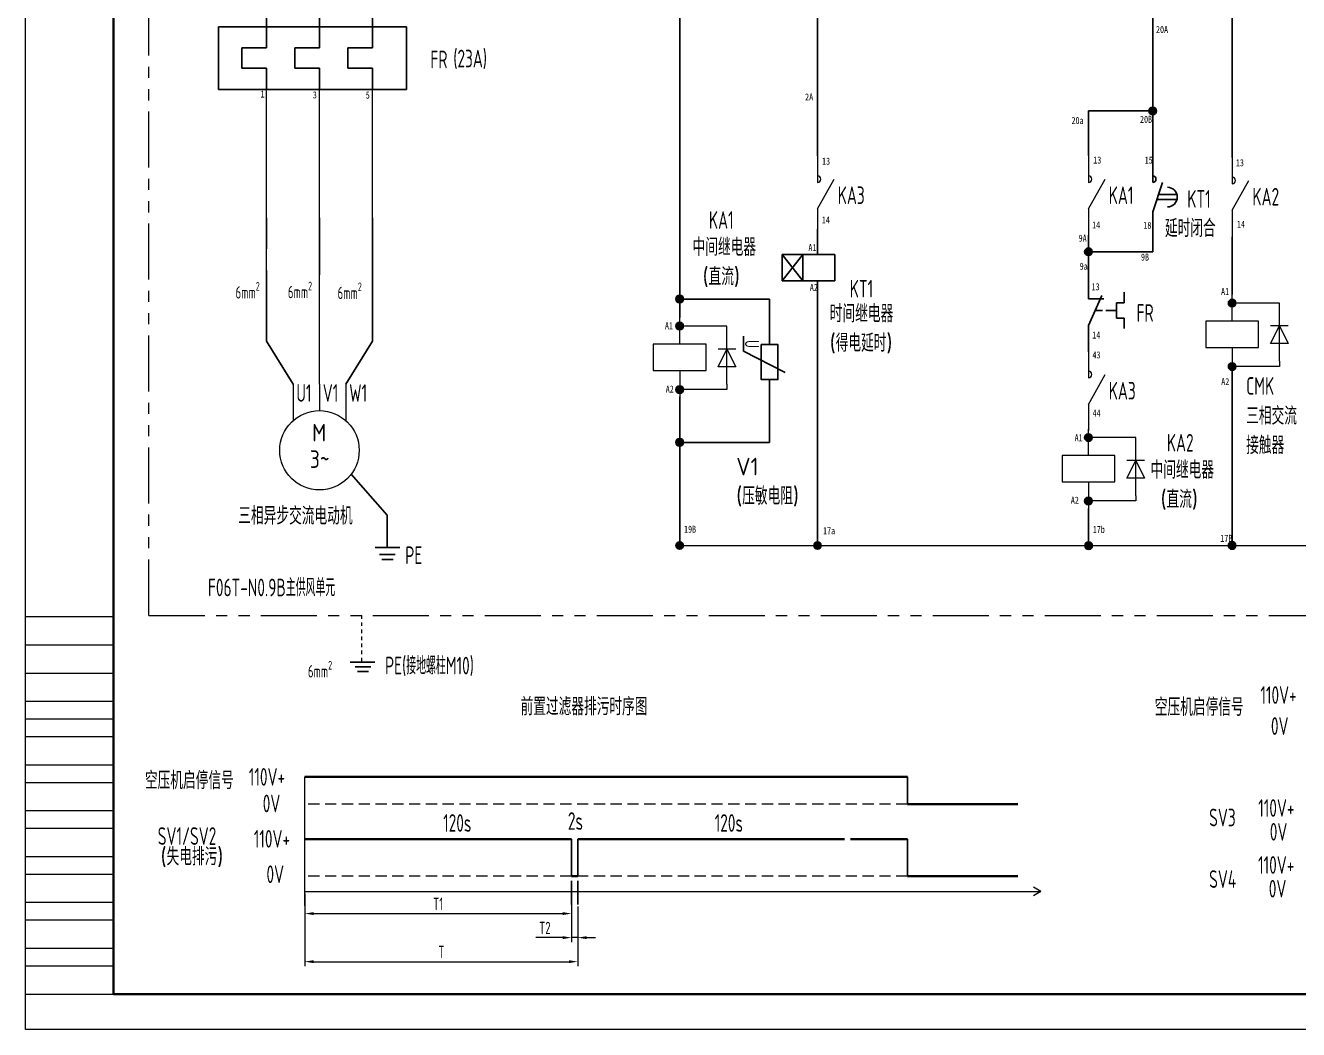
# Model space of a CAD drawing. Header units: millimetres. Extents: x 0 to 841, y 0 to 594.
# Drawn here: x 0 to 361, y 0 to 284.8 of the extents above; entities that cross this region are included whole.
import ezdxf
from ezdxf.enums import TextEntityAlignment as Align

# ---------------------------------------------------------------- set-up
doc = ezdxf.new("R2010")
doc.units = ezdxf.units.MM
for name, pattern in [('CENTER2', [12, 7, -1, 1, -1, 1, -1]), ('HIDDEN', [9.525, 6.35, -3.175]), ('PHANTOM2', [31.75, 15.875, -3.175, 3.175, -3.175, 3.175, -3.175]), ('虚线', [2, 1, -1])]:
    doc.linetypes.add(name, pattern=pattern)
for name, color, linetype, lineweight in [('BLK_0.5mm^2', 7, 'Continuous', 18), ('MISC', 2, 'Continuous', 18), ('SYMS', 7, 'Continuous', 18), ('TERMS', 4, 'Continuous', 18), ('双点划线', 6, 'CENTER2', 18), ('尺寸线层', 3, 'Continuous', 13), ('标注', 3, 'Continuous', 18), ('粗实线', 7, 'Continuous', 35), ('粗实线层', 7, 'Continuous', 25), ('虚线', 2, 'HIDDEN', 18), ('虚线层', 6, '虚线', 13)]:
    doc.layers.add(name, color=color, linetype=linetype, lineweight=lineweight)
doc.layers.add('触点标识', color=11, linetype='Continuous')
doc.styles.add('WD_IEC', font='isocp2.shx', dxfattribs={"width": 0.9, "bigfont": 'gbcbig.shx'})
doc.styles.add('标准', font='isoct2.shx')
doc.styles.add('海泰标注样式', font='isocp.shx', dxfattribs={"width": 0.7, "bigfont": 'gbcbig.shx'})
doc.styles.add('海泰汉字样式', font='仿宋_GB2312.ttf', dxfattribs={"width": 0.7})
doc.dimstyles.new('海泰标注样式-图2', dxfattribs={"dimtxt": 3.5, "dimasz": 2.5, "dimexe": 1.25, "dimexo": 0.625, "dimgap": 1, "dimtad": 1, "dimdec": 3, "dimlfac": 8, "dimdsep": 46, "dimtxsty": '海泰标注样式', "dimcen": 2.5, "dimclrd": 256, "dimclre": 256, "dimclrt": 2, "dimadec": 3, "dimazin": 2, "dimtm": 1e-09, "dimtfac": 0.7, "dimtdec": 3, "dimtmove": 0, "dimatfit": 1, "dimfxl": 1.25, "dimlwd": -1, "dimlwe": -1, "dimarcsym": 0})

# ---------------------------------------------------------------- blocks, each defined once
blk = doc.blocks.new('NJHT-A1')
at = {"color": 7, "linetype": 'Continuous', "lineweight": 18}
for p, q in [((0, 0), (0, 594)), ((25, 117), (0, 117)), ((25, 109), (0, 109)), ((25, 101), (0, 101)), ((25, 93), (0, 93)), ((25, 88), (0, 88)), ((25, 83), (0, 83)), ((25, 75), (0, 75)), ((25, 70), (0, 70)), ((25, 62), (0, 62)), ((25, 57), (0, 57)), ((25, 49), (0, 49)), ((25, 44), (0, 44)), ((25, 36), (0, 36)), ((25, 31), (0, 31)), ((25, 23), (0, 23)), ((25, 18), (0, 18)), ((0, 10), (25, 10)), ((840, 0), (0, 0))]:
    blk.add_line(p, q, dxfattribs=at)
at = {"color": 7, "linetype": 'Continuous', "lineweight": 35}
for p, q in [((25, 584), (25, 10)), ((25, 10), (830, 10))]:
    blk.add_line(p, q, dxfattribs=at)
at = {"color": 2, "linetype": 'Continuous', "lineweight": 18, "style": '海泰汉字样式', "width": 0.6}
blk.add_attdef('5', text='', height=5, rotation=180, dxfattribs=at).set_placement((50, 578.5), align=Align.MIDDLE_CENTER)
at = {"color": 2, "linetype": 'Continuous', "lineweight": 18, "style": '海泰汉字样式'}
for tag, height, width, p in [('1', 5, 0.7, (805, 59.25)), ('2', 5, 0.7, (805, 51.75)), ('7', 5, 0.7, (755, 50.5)), ('3', 5, 0.6, (805, 38)), ('12', 3.5, 0.7, (668, 34.5)), ('13', 3.5, 0.6, (682, 34.5)), ('20', 3.5, 0.7, (708, 34.5)), ('21', 3.5, 0.6, (722, 34.5)), ('14', 3.5, 0.7, (668, 27.5)), ('15', 3.5, 0.6, (682, 27.5)), ('22', 3.5, 0.7, (708, 27.5)), ('23', 3.5, 0.6, (722, 27.5)), ('16', 3.5, 0.7, (668, 20.5)), ('17', 3.5, 0.6, (682, 20.5)), ('24', 3.5, 0.7, (708, 20.5)), ('25', 3.5, 0.6, (722, 20.5)), ('8', 3.5, 0.7, (762, 22.5)), ('9', 3.5, 0.7, (774, 22.5)), ('4', 5, 0.6, (805, 22.5)), ('18', 3.5, 0.7, (668, 13.5)), ('19', 3.5, 0.6, (682, 13.5)), ('26', 3.5, 0.7, (708, 13.5)), ('27', 3.5, 0.6, (722, 13.5)), ('11', 3.5, 0.7, (742.5, 13.5)), ('10', 3.5, 0.7, (767.5, 13.5)), ('6', 3.5, 0.7, (811.57, 13.5))]:
    blk.add_attdef(tag, text='', height=height, dxfattribs=dict(at, width=width)).set_placement(p, align=Align.MIDDLE_CENTER)
blk = doc.blocks.new('*D80')
at = {"layer": 'Defpoints', "color": 0, "transparency": 16777216}
for p in [(79.21, 32.89), (156.58, 25.48), (156.58, 19.25)]:
    blk.add_point(p, dxfattribs=at)
at = {"layer": '标注', "transparency": 16777216}
for p, q in [((79.21, 32.26), (79.21, 18)), ((156.58, 24.85), (156.58, 18)), ((81.71, 19.25), (154.08, 19.25))]:
    blk.add_line(p, q, dxfattribs=at)
for points in [[(81.71, 19.67), (81.71, 18.83), (79.21, 19.25)], [(154.08, 19.67), (154.08, 18.83), (156.58, 19.25)]]:
    blk.add_solid(points, dxfattribs=at)
at = {"layer": '标注', "color": 2, "transparency": 16777216, "insert": (117.9, 22), "char_height": 3.5, "attachment_point": 5, "style": '海泰标注样式'}
blk.add_mtext('T', dxfattribs=at)
blk = doc.blocks.new('*D83')
at = {"layer": 'Defpoints', "color": 0, "transparency": 16777216}
for p in [(79.21, 39.13), (154.81, 39.13), (154.81, 32.89)]:
    blk.add_point(p, dxfattribs=at)
at = {"layer": '标注', "transparency": 16777216}
for p, q in [((79.21, 38.51), (79.21, 31.64)), ((154.81, 38.51), (154.81, 31.64)), ((81.71, 32.89), (152.31, 32.89))]:
    blk.add_line(p, q, dxfattribs=at)
for points in [[(81.71, 33.3), (81.71, 32.47), (79.21, 32.89)], [(152.31, 33.3), (152.31, 32.47), (154.81, 32.89)]]:
    blk.add_solid(points, dxfattribs=at)
at = {"layer": '标注', "color": 2, "transparency": 16777216, "insert": (117.01, 35.64), "char_height": 3.5, "attachment_point": 5, "style": '海泰标注样式'}
blk.add_mtext('T1', dxfattribs=at)
blk = doc.blocks.new('*D84')
at = {"layer": 'Defpoints', "color": 0, "transparency": 16777216}
for p in [(154.81, 35.5), (156.58, 35.5), (154.81, 26.06)]:
    blk.add_point(p, dxfattribs=at)
at = {"layer": '标注', "transparency": 16777216}
for p, q in [((154.81, 34.87), (154.81, 24.81)), ((156.58, 34.87), (156.58, 24.81)), ((152.31, 26.06), (144.73, 26.06)), ((156.58, 26.06), (154.81, 26.06)), ((159.08, 26.06), (161.58, 26.06))]:
    blk.add_line(p, q, dxfattribs=at)
for points in [[(152.31, 26.48), (152.31, 25.65), (154.81, 26.06)], [(159.08, 26.48), (159.08, 25.65), (156.58, 26.06)]]:
    blk.add_solid(points, dxfattribs=at)
at = {"layer": '标注', "color": 2, "transparency": 16777216, "insert": (147.27, 28.81), "char_height": 3.5, "attachment_point": 5, "style": '海泰标注样式'}
blk.add_mtext('T2', dxfattribs=at)
blk = doc.blocks.new('VMO1_3P_1')
for p, q in [((-5, 0), (-5, -6.91)), ((0, 0), (0, -5)), ((5, 0), (5, -6.91))]:
    blk.add_line(p, q)
blk.add_circle((0, -12.5), 7.5)
at = {"style": 'WD_IEC', "width": 0.9}
for tag, p, height in [('X2TERM01', (-5, 0), 0.32), ('X2TERM02', (0, 0), 0.32), ('X2TERM03', (5, 0), 0.32), ('MFG', (10.25, -11), 1.5), ('CAT', (10.25, -13.5), 1.5), ('X4LINK', (-7.5, -12.5), 0.32), ('X1LINK', (7.5, -12.5), 0.32), ('ASSYCODE', (8.5, -16.5), 1), ('FAMILY', (8.5, -18), 1), ('CATDESC', (8.5, -19.5), 1), ('INST', (12.5, -23.75), 2.5), ('DESC2', (12.5, -27.5), 2.5), ('DESC3', (12.5, -31.25), 2.5)]:
    blk.add_attdef(tag, p, '', height=height, dxfattribs=at)
for tag, p in [('TERM01A', (-4.38, 0)), ('TERM02A', (0.62, 0)), ('TERM03A', (5.62, 0)), ('TERM01B', (-4.38, -2.5)), ('TERM02B', (0.62, -2.5)), ('TERM03B', (5.62, -2.5))]:
    blk.add_attdef(tag, text='', height=2, dxfattribs=at).set_placement(p, align=Align.TOP_LEFT)
for tag, p in [('TAG1F', (-8.75, -8.75)), ('LOC', (-8.75, -13.75))]:
    blk.add_attdef(tag, text='', height=2.5, dxfattribs=at).set_placement(p, align=Align.RIGHT)
for tag, p in [('TEXT', (-0.06, -10.83)), ('PHASE', (0.05, -15.83)), ('DESC1', (0, -23.75)), ('RATING1', (0, -27.5)), ('RATING2', (0, -31.25)), ('RATING3', (0, -35))]:
    blk.add_attdef(tag, text='', height=2.5, dxfattribs=at).set_placement(p, align=Align.CENTER)
at = {"lineweight": 15, "style": 'WD_IEC', "width": 0.9}
blk.add_attdef('XREF', (12.5, -34.5), '', height=2, dxfattribs=at)
blk = doc.blocks.new('VCR1_1')
for p, q in [((0, 2.5), (0, 7.5)), ((0, -2.5), (0, -7.5))]:
    blk.add_line(p, q)
blk.add_lwpolyline([(-5, 2.5), (-5, -2.5), (5, -2.5), (5, 2.5)], close=True)
at = {"style": 'WD_IEC'}
for tag, height, p in [('INST', 2.5, (-5.25, 11.5)), ('LOC', 2.5, (-5.25, 8)), ('TAG1', 2.5, (-5.25, 4.5)), ('MFG', 1.5, (-6, 1)), ('CAT', 1.5, (-6, -1.5)), ('DESC1', 2.5, (-5.25, -6.85)), ('DESC2', 2.5, (-5.25, -10.35)), ('DESC3', 2.5, (-5.25, -13.85))]:
    blk.add_attdef(tag, text='', height=height, dxfattribs=at).set_placement(p, align=Align.RIGHT)
blk.add_attdef('TERM01', text='', height=2, rotation=90, dxfattribs=at).set_placement((-1, 7.5), align=Align.RIGHT)
for tag, p, height in [('X2TERM01', (0, 7.5), 0.32), ('X4LINK', (-5, 0), 0.32), ('X1LINK', (5, 0), 0.32), ('ASSYCODE', (1, -4), 1), ('FAMILY', (1, -5.5), 1), ('X8TERM02', (0, -7.5), 0.32), ('CATDESC', (1, -7), 1)]:
    blk.add_attdef(tag, p, '', height=height, dxfattribs=at)
blk.add_attdef('TERM02', (-1, -7.5), '', height=2, rotation=90, dxfattribs=at)
at = {"lineweight": 9, "style": 'WD_IEC'}
for tag, p in [('NO', (-5.5, -16.5)), ('NC', (-5.5, -20))]:
    blk.add_attdef(tag, text='', height=2.5, dxfattribs=at).set_placement(p, align=Align.TOP_RIGHT)
for tag, p in [('XREFNO', (-4, -16.5)), ('XREFNC', (-4, -20))]:
    blk.add_attdef(tag, text='', height=2.5, dxfattribs=at).set_placement(p, align=Align.TOP_LEFT)
blk = doc.blocks.new('VDI1_2')
for p, q in [((0, 7.5), (0, -7.5)), ((0, -2.5), (-2.5, 2.5)), ((-2.5, 2.5), (2.5, 2.5)), ((2.5, 2.5), (0, -2.5)), ((-2.5, -2.5), (2.5, -2.5))]:
    blk.add_line(p, q)
at = {"style": 'WD_IEC'}
for tag, height, p in [('INST', 2.5, (-5.5, 10.25)), ('LOC', 2.5, (-5.5, 6.75)), ('TAG1', 2.5, (-5.5, 3.25)), ('MFG', 1.5, (-5.5, -0.25)), ('CAT', 1.5, (-5.5, -2.75)), ('DESC1', 2.5, (-5.5, -6.35)), ('DESC2', 2.5, (-5.5, -9.85)), ('DESC3', 2.5, (-5.5, -13.35))]:
    blk.add_attdef(tag, text='', height=height, dxfattribs=at).set_placement(p, align=Align.RIGHT)
blk.add_attdef('TERM01', text='', height=2, rotation=90, dxfattribs=at).set_placement((-1, 7.5), align=Align.RIGHT)
for tag, p, height in [('X2TERM01', (0, 7.5), 0.32), ('ASSYCODE', (1, -4), 1), ('X8TERM02', (0, -7.5), 0.32), ('FAMILY', (1, -5.5), 1), ('CATDESC', (1, -7), 1)]:
    blk.add_attdef(tag, p, '', height=height, dxfattribs=at)
blk.add_attdef('TERM02', (-1, -7.5), '', height=2, rotation=90, dxfattribs=at)
blk = doc.blocks.new('bfcgb')
blk.add_hatch(color=256).paths.add_polyline_path([(1495.06, 338, 1), (1492.9, 338, 1)])
blk.add_circle((1493.98, 338), 1.08)
blk = doc.blocks.new('VMS21P_1')
for p, q in [((0, 7.5), (0, 2.5)), ((0, -2.5), (3.125, 3.125)), ((0, -2.5), (0, -7.5))]:
    blk.add_line(p, q)
blk.add_arc((0, 3.125), 0.625, 270, 90)
at = {"style": 'WD_IEC'}
for tag, p in [('INST', (-5.25, 7.75)), ('LOC', (-5.25, 4.25)), ('TAG2', (-5.25, 0.75)), ('XREF', (-5.25, -3.75)), ('DESC1', (-5.25, -7.6)), ('DESC2', (-5.25, -11.1)), ('DESC3', (-5.25, -14.6))]:
    blk.add_attdef(tag, text='', height=2.5, dxfattribs=at).set_placement(p, align=Align.RIGHT)
blk.add_attdef('TERM01', text='', height=2, rotation=90, dxfattribs=at).set_placement((-1, 7.5), align=Align.RIGHT)
for tag, p, height in [('X2TERM01', (0, 7.5), 0.32), ('X4LINK', (-2, 0), 0.32), ('X1LINK', (-0.5, 0), 0.32), ('CONTACT', (4, -3.5), 1), ('FAMILY', (4, -5), 1), ('X8TERM02', (0, -7.5), 0.32)]:
    blk.add_attdef(tag, p, '', height=height, dxfattribs=at)
blk.add_attdef('TERM02', (-1, -7.5), '', height=2, rotation=90, dxfattribs=at)
blk = doc.blocks.new('esrt')
at = {"layer": '粗实线层'}
for p, q in [((1068.12, -441.94), (1068.12, -446.21)), ((1068.12, -446.21), (1079.99, -452.31))]:
    blk.add_line(p, q, dxfattribs=at)
blk.add_lwpolyline([(1073.2, -444.37), (1077.92, -444.37), (1077.92, -454.28), (1073.2, -454.28)], close=True, dxfattribs=at)
at = {"layer": '尺寸线层', "insert": (1072.56, -443.1), "char_height": 4, "width": 17.8761, "attachment_point": 1, "rotation": 270, "style": '标准'}
blk.add_mtext('{\\Fisocp2,gbcbig|c134;\\W0.7;U}', dxfattribs=at)
blk = doc.blocks.new('*X87')
at = {"layer": '粗实线层'}
for p, q in [((0, 7.5), (0, 15)), ((0, 0), (-2.5, 7.5)), ((-1.46, 4.38), (-6.17, 4.38)), ((-1.04, 3.12), (-6.17, 3.12)), ((0, 0), (0, -7.5))]:
    blk.add_line(p, q, dxfattribs=at)
blk.add_arc((-3.75, 3.75), 2.5, 90, 270, dxfattribs=at)
blk = doc.blocks.new('ydtrg')
for p, q in [((387.66, 357.11), (387.66, 349.61)), ((387.66, 342.11), (391.41, 350.55)), ((387.66, 349.61), (391.97, 349.61)), ((387.66, 342.11), (387.66, 334.61))]:
    blk.add_line(p, q)

msp = doc.modelspace()

# ---------------------------------------------------------------- linework, layer by layer
for p, q in [((342.13467, 247.33073), (342.13467, 361.06449)), ((185.4897, 224.83073), (185.4897, 353.71576)), ((68.3607, 312.43839), (68.3607, 278.37415)), ((83.3607, 312.43839), (83.3607, 278.37415)), ((98.3607, 312.43839), (98.3607, 278.37415)), ((319.60076, 305.61111), (319.60076, 260.51573)), ((224.56192, 287.80412), (224.56192, 247.74587)), ((54.75145, 284.38483), (108.02853, 284.38483)), ((54.75145, 284.38483), (54.75145, 266.57628)), ((68.3607, 278.37415), (68.3607, 284.38483)), ((83.3607, 278.37415), (83.3607, 284.38483)), ((98.3607, 278.37415), (98.3607, 284.38483)), ((108.02853, 266.57628), (108.02853, 284.38483)), ((68.3607, 278.37415), (61.3815, 278.37415)), ((61.3815, 278.37415), (61.3815, 272.68684)), ((83.3607, 278.37415), (76.3815, 278.37415)), ((76.3815, 278.37415), (76.3815, 272.68684)), ((98.3607, 278.37415), (91.3815, 278.37415)), ((91.3815, 278.37415), (91.3815, 272.68684)), ((61.3815, 272.68684), (68.3607, 272.68684)), ((68.3607, 272.68684), (68.3607, 266.57628)), ((76.3815, 272.68684), (83.3607, 272.68684)), ((83.3607, 272.68684), (83.3607, 266.57628)), ((91.3815, 272.68684), (98.3607, 272.68684)), ((98.3607, 272.68684), (98.3607, 266.57628)), ((224.56192, 250.92653), (224.56192, 270.10493)), ((54.75145, 266.57628), (108.02853, 266.57628)), ((301.3995, 260.51573), (301.3995, 247.88786)), ((319.60076, 260.51573), (301.3995, 260.51573)), ((319.60076, 251.55276), (319.60076, 260.51573)), ((319.60076, 251.55276), (319.60076, 248.60005)), ((68.3607, 221.43877), (68.3607, 230.22377)), ((83.3607, 215.22377), (83.3607, 230.22377)), ((98.3607, 229.89635), (98.3607, 230.22377)), ((98.3607, 214.89635), (98.3607, 230.22377)), ((319.60076, 227.79981), (319.60076, 226.49023)), ((185.4897, 201.89451), (185.4897, 224.83073)), ((224.56192, 219.84603), (224.56192, 226.94878)), ((301.3995, 225.24587), (301.3995, 207.21368)), ((342.13467, 224.83073), (342.13467, 208.44081)), ((301.3995, 220.58482), (319.60076, 220.58482)), ((319.60076, 223.53752), (319.60076, 220.58482)), ((214.50945, 219.84603), (229.50945, 219.84603)), ((214.50945, 212.34603), (214.50945, 219.84603)), ((220.39199, 219.84603), (214.50945, 212.34603)), ((214.50945, 219.84603), (220.39199, 212.34603)), ((220.39199, 219.84603), (220.39199, 212.34603)), ((229.50945, 219.84603), (229.50945, 212.34603)), ((68.3607, 195.17847), (68.3607, 215.22377)), ((83.3607, 215.22377), (83.3607, 214.00343)), ((98.3607, 214.89635), (98.3607, 195.17847)), ((229.50945, 212.34603), (214.50945, 212.34603)), ((224.56192, 212.34603), (224.56192, 137.27649)), ((309.34396, 203.93243), (309.34396, 206.12181)), ((309.34396, 206.12181), (311.53381, 206.12181)), ((311.53381, 206.12181), (311.53381, 209.09519)), ((303.2745, 203.93243), (305.40139, 203.93243)), ((306.36079, 203.93243), (309.34396, 203.93243)), ((309.34396, 203.93243), (309.34396, 201.74305)), ((309.34396, 201.74305), (311.53381, 201.74305)), ((311.53381, 201.74305), (311.53381, 198.76967)), ((68.3607, 195.17847), (75.8607, 183.02716)), ((98.3607, 195.17847), (90.8607, 183.02716)), ((342.13467, 186.95107), (342.13467, 137.27649)), ((185.4897, 179.39451), (185.4897, 137.27649)), ((92.32636, 157.48161), (102.57814, 145.92318)), ((102.57814, 145.92318), (102.57814, 136.722)), ((301.3995, 147.80599), (301.3995, 137.27649)), ((250.05063, 71.62125), (250.05063, 63.93327)), ((154.81477, 43.50308), (154.81477, 53.97933)), ((156.58111, 43.50308), (156.58111, 53.97933)), ((250.05063, 53.97933), (250.05063, 43.50308)), ((154.81477, 35.49999), (154.81477, 42.17812)), ((156.58111, 35.49999), (156.58111, 42.17812))]:
    msp.add_line(p, q)
at = {"color": 7, "ltscale": 0.007597}
for p, q in [((185.4897, 138.32786), (185.89205, 138.24783)), ((185.4897, 138.32786), (185.89205, 138.24783)), ((185.89205, 138.24783), (186.23314, 138.01992)), ((185.89205, 138.24783), (186.23314, 138.01992)), ((186.23314, 138.01992), (186.46105, 137.67883)), ((186.23314, 138.01992), (186.46105, 137.67883)), ((186.46105, 137.67883), (186.54108, 137.27649)), ((186.46105, 137.67883), (186.54108, 137.27649)), ((186.54108, 137.27649), (186.46105, 136.87414)), ((186.54108, 137.27649), (186.46105, 136.87414)), ((224.56192, 138.32786), (224.96427, 138.24783)), ((224.56192, 138.32786), (224.96427, 138.24783)), ((224.96427, 138.24783), (225.30535, 138.01992)), ((224.96427, 138.24783), (225.30535, 138.01992)), ((225.30535, 138.01992), (225.53326, 137.67883)), ((225.30535, 138.01992), (225.53326, 137.67883)), ((225.53326, 137.67883), (225.61329, 137.27649)), ((225.53326, 137.67883), (225.61329, 137.27649)), ((225.61329, 137.27649), (225.53326, 136.87414)), ((225.61329, 137.27649), (225.53326, 136.87414)), ((185.89205, 136.30514), (185.4897, 136.22512)), ((185.89205, 136.30514), (185.4897, 136.22512)), ((186.23314, 136.53306), (185.89205, 136.30514)), ((186.23314, 136.53306), (185.89205, 136.30514)), ((186.46105, 136.87414), (186.23314, 136.53306)), ((186.46105, 136.87414), (186.23314, 136.53306)), ((224.96427, 136.30514), (224.56192, 136.22512)), ((224.96427, 136.30514), (224.56192, 136.22512)), ((225.30535, 136.53306), (224.96427, 136.30514)), ((225.30535, 136.53306), (224.96427, 136.30514)), ((225.53326, 136.87414), (225.30535, 136.53306)), ((225.53326, 136.87414), (225.30535, 136.53306))]:
    msp.add_line(p, q, dxfattribs=at)
at = {"color": 1}
for p, q in [((99.1233, 136.73767), (106.13364, 136.73767)), ((100.42361, 134.70437), (104.83334, 134.70437)), ((101.04549, 133.34883), (104.21145, 133.34883)), ((92.03892, 104.18868), (99.04926, 104.18868)), ((93.51363, 102.90076), (97.92336, 102.90076)), ((94.13551, 101.54522), (97.30147, 101.54522))]:
    msp.add_line(p, q, dxfattribs=at)
at = {"color": 7}
for centre in [(185.4897, 137.27649), (224.56192, 137.27649)]:
    msp.add_circle(centre, 1.05137, dxfattribs=at)
msp.add_arc((319.60076, 241.18337), 0.9375, 270, 90)
for points in [[(186.46105, 136.87414), (184.43833, 137.27649), (184.74627, 138.01992), (184.51836, 137.67883)], [(186.46105, 136.87414), (184.43833, 137.27649), (184.74627, 138.01992), (184.51836, 137.67883)], [(186.46105, 136.87414), (184.74627, 136.53306), (184.43833, 137.27649), (184.51836, 136.87414)], [(186.46105, 136.87414), (184.74627, 136.53306), (184.43833, 137.27649), (184.51836, 136.87414)], [(186.46105, 136.87414), (184.74627, 138.01992), (185.4897, 138.32786), (185.08736, 138.24783)], [(186.46105, 136.87414), (184.74627, 138.01992), (185.4897, 138.32786), (185.08736, 138.24783)], [(186.46105, 136.87414), (185.4897, 138.32786), (186.23314, 138.01992), (185.89205, 138.24783)], [(186.46105, 136.87414), (185.4897, 138.32786), (186.23314, 138.01992), (185.89205, 138.24783)], [(186.46105, 136.87414), (186.23314, 138.01992), (186.54108, 137.27649), (186.46105, 137.67883)], [(186.46105, 136.87414), (186.23314, 138.01992), (186.54108, 137.27649), (186.46105, 137.67883)], [(225.53326, 136.87414), (223.51055, 137.27649), (223.81849, 138.01992), (223.59058, 137.67883)], [(225.53326, 136.87414), (223.51055, 137.27649), (223.81849, 138.01992), (223.59058, 137.67883)], [(225.53326, 136.87414), (223.81849, 136.53306), (223.51055, 137.27649), (223.59058, 136.87414)], [(225.53326, 136.87414), (223.81849, 136.53306), (223.51055, 137.27649), (223.59058, 136.87414)], [(225.53326, 136.87414), (223.81849, 138.01992), (224.56192, 138.32786), (224.15957, 138.24783)], [(225.53326, 136.87414), (223.81849, 138.01992), (224.56192, 138.32786), (224.15957, 138.24783)], [(225.53326, 136.87414), (224.56192, 138.32786), (225.30535, 138.01992), (224.96427, 138.24783)], [(225.53326, 136.87414), (224.56192, 138.32786), (225.30535, 138.01992), (224.96427, 138.24783)], [(225.53326, 136.87414), (225.30535, 138.01992), (225.61329, 137.27649), (225.53326, 137.67883)], [(225.53326, 136.87414), (225.30535, 138.01992), (225.61329, 137.27649), (225.53326, 137.67883)], [(186.46105, 136.87414), (185.4897, 136.22512), (184.74627, 136.53306), (185.08736, 136.30514)], [(186.46105, 136.87414), (185.4897, 136.22512), (184.74627, 136.53306), (185.08736, 136.30514)], [(186.46105, 136.87414), (186.23314, 136.53306), (185.4897, 136.22512), (185.89205, 136.30514)], [(186.46105, 136.87414), (186.23314, 136.53306), (185.4897, 136.22512), (185.89205, 136.30514)], [(225.53326, 136.87414), (224.56192, 136.22512), (223.81849, 136.53306), (224.15957, 136.30514)], [(225.53326, 136.87414), (224.56192, 136.22512), (223.81849, 136.53306), (224.15957, 136.30514)], [(225.53326, 136.87414), (225.30535, 136.53306), (224.56192, 136.22512), (224.96427, 136.30514)], [(225.53326, 136.87414), (225.30535, 136.53306), (224.56192, 136.22512), (224.96427, 136.30514)]]:
    msp.add_solid(points, dxfattribs=at)
at = {"layer": 'BLK_0.5mm^2'}
for p, q in [((68.3607, 230.22377), (68.3607, 272.68684)), ((83.3607, 230.22377), (83.3607, 272.68684)), ((98.3607, 230.22377), (98.3607, 272.68684)), ((68.3607, 215.22377), (68.3607, 221.43877)), ((83.3607, 213.676), (83.3607, 214.00343)), ((83.3607, 183.02716), (83.3607, 213.8339)), ((355.51778, 206.03107), (342.13467, 206.03107)), ((355.51778, 204.53107), (355.51778, 206.03107)), ((198.87282, 199.48476), (185.4897, 199.48476)), ((198.87282, 197.98476), (198.87282, 199.48476)), ((355.51778, 188.03107), (342.13467, 188.03107)), ((355.51778, 189.53107), (355.51778, 188.03107)), ((198.87282, 181.48476), (185.4897, 181.48476)), ((198.87282, 182.98476), (198.87282, 181.48476)), ((314.78262, 167.89624), (301.3995, 167.89624)), ((314.78262, 166.39624), (314.78262, 167.89624)), ((314.78262, 149.89624), (301.3995, 149.89624)), ((314.78262, 151.39624), (314.78262, 149.89624)), ((184.43833, 137.27649), (519.01407, 137.27649)), ((79.21477, 35.07357), (79.21477, 71.62125)), ((287.84647, 39.13432), (285.76531, 40.37005)), ((79.21477, 39.13432), (287.84647, 39.13432)), ((287.84647, 39.13432), (285.76531, 37.89859))]:
    msp.add_line(p, q, dxfattribs=at)
at = {"layer": 'Defpoints'}
msp.add_line((98.3607, 266.57628), (98.3607, 266.57628), dxfattribs=at)
at = {"layer": '双点划线', "linetype": 'PHANTOM2'}
for q in [(35.00004, 407.62254), (815.6868, 117.45651)]:
    msp.add_line((35.00004, 117.45651), q, dxfattribs=at)
at = {"layer": '标注'}
msp.add_line((156.58111, 53.97933), (192.97543, 53.97933), dxfattribs=at)
at = {"layer": '粗实线'}
for p, q in [((79.21477, 71.62125), (250.05063, 71.62125)), ((250.05063, 63.93327), (281.37177, 63.93327)), ((79.21477, 53.97933), (154.81477, 53.97933)), ((156.58111, 53.97933), (232.18111, 53.97933)), ((233.94745, 53.97933), (250.05063, 53.97933)), ((154.81477, 43.50308), (156.58111, 43.50308)), ((250.05063, 43.50308), (281.37177, 43.50308))]:
    msp.add_line(p, q, dxfattribs=at)
at = {"layer": '粗实线层'}
for p, q in [((185.4897, 207.17739), (210.99482, 207.17739)), ((210.99482, 194.22865), (210.99482, 207.17739)), ((210.99482, 184.32409), (210.99482, 166.52732)), ((210.99482, 166.52732), (185.48971, 166.52732))]:
    msp.add_line(p, q, dxfattribs=at)
at = {"layer": '虚线', "ltscale": 0.5}
for p, q in [((250.05063, 63.93327), (79.21477, 63.93327)), ((250.05063, 43.50308), (79.21477, 43.50308))]:
    msp.add_line(p, q, dxfattribs=at)
at = {"layer": '虚线层'}
msp.add_line((95.30358, 117.45651), (95.30358, 104.29142), dxfattribs=at)

# ---------------------------------------------------------------- block references
for name, p in [('NJHT-A1', (0, 0)), ('bfcgb', (-1174.38335, -77.48535)), ('bfcgb', (-1192.58461, -117.41626)), ('ydtrg', (-86.2653, -142.39957)), ('bfcgb', (-1308.49441, -130.82369)), ('bfcgb', (-1151.84944, -131.97001)), ('bfcgb', (-1308.49441, -138.51632)), ('bfcgb', (-1151.84944, -149.97001)), ('bfcgb', (-1308.49441, -156.51632)), ('bfcgb', (-1308.49441, -171.47375)), ('bfcgb', (-1192.58461, -170.10483)), ('bfcgb', (-1192.58461, -188.10483)), ('bfcgb', (-1192.54998, -200.7801)), ('bfcgb', (-1151.87007, -200.72632))]:
    msp.add_blockref(name, p)
at = {"xscale": -1.113889999999174, "yscale": 1.113890000000083, "zscale": 1.11389}
msp.add_blockref('*X87', (319.60076, 231.8917), dxfattribs=at)
at = {"layer": 'SYMS', "xscale": 1.5, "yscale": 1.5, "zscale": 1.5}
for name, p in [('VMS21P_1', (224.56192, 236.49587)), ('VMS21P_1', (301.3995, 236.49587)), ('VMS21P_1', (342.13467, 236.08073)), ('VCR1_1', (342.13467, 197.19081)), ('VCR1_1', (185.4897, 190.64451)), ('VMS21P_1', (301.3995, 181.05361)), ('VCR1_1', (301.3995, 159.05599))]:
    msp.add_blockref(name, p, dxfattribs=at)
at = {"layer": 'SYMS', "rotation": 180}
for p in [(355.51778, 197.03107), (198.87282, 190.48476), (314.78262, 158.89624)]:
    msp.add_blockref('VDI1_2', p, dxfattribs=at)
at = {"layer": '尺寸线层'}
ref = msp.add_blockref('VMO1_3P_1', (83.3607, 183.02716), dxfattribs=dict(at, xscale=1.5, yscale=1.5, zscale=1.5))
ref.add_attrib('TERM03A', 'W1', dxfattribs={"layer": 'TERMS', "height": 5, "style": 'WD_IEC', "width": 0.7}).set_placement((91.7982, 183.02716), align=Align.TOP_LEFT)
ref.add_attrib('TERM02A', 'V1', dxfattribs={"layer": 'TERMS', "height": 5, "style": 'WD_IEC', "width": 0.7}).set_placement((84.2982, 183.02716), align=Align.TOP_LEFT)
ref.add_attrib('TERM01A', 'U1', dxfattribs={"layer": 'TERMS', "height": 5, "style": 'WD_IEC', "width": 0.7}).set_placement((76.7982, 183.02716), align=Align.TOP_LEFT)
ref.add_attrib('TEXT', 'M', dxfattribs={"layer": 'MISC', "height": 5, "style": 'WD_IEC', "width": 0.9}).set_placement((83.27198, 166.77903), align=Align.CENTER)
ref.add_attrib('PHASE', '3~', dxfattribs={"layer": 'MISC', "height": 5, "style": 'WD_IEC', "width": 0.9}).set_placement((83.42857, 159.27903), align=Align.CENTER)
at = {"layer": '粗实线层'}
msp.add_blockref('esrt', (-864.56186, 638.60338), dxfattribs=at)

# ---------------------------------------------------------------- texts
at = {"layer": 'BLK_0.5mm^2', "char_height": 5, "attachment_point": 1, "line_spacing_factor": 0.99982, "style": '标准'}
for s, insert, width in [('{\\Fisocp2,gbcbig|c134;\\C3;延时闭合}', (323.06793, 229.72222), 47.5281628), ('{\\Fisocp2,gbcbig|c134;\\C3;中间继电器^J (直流)}', (189.14839, 224.39339), 35.8096004), ('{\\Fisocp2,gbcbig|c134;\\C3;时间继电器^J(得电延时)}', (228.04683, 205.54976), 21.162501), ('{\\Fisocp2,gbcbig|c134;\\C3;三相交流接触器}', (346.0995, 176.53977), 15.4471239), ('{\\Fisocp2,gbcbig|c134;\\C3;V1^J(压敏电阻)}', (201.53868, 162.1569), 21.162501), ('{\\Fisocp2,gbcbig|c134;\\C3;中间继电器^J (直流)}', (318.99604, 161.21894), 35.8096004), ('{\\Fisocp2,gbcbig|c134;\\C3;三相异步交流电动机}', (60.34434, 148.19322), 35.8096004)]:
    msp.add_mtext(s, dxfattribs=dict(at, insert=insert, width=width))
at = {"layer": 'BLK_0.5mm^2', "insert": (51.74314, 127.86476), "char_height": 5, "width": 85.4360607, "attachment_point": 1, "style": '海泰标注样式'}
msp.add_mtext('{\\C3;F06T-N0.9B主供风单元}', dxfattribs=at)
at = {"layer": '尺寸线层', "char_height": 5, "attachment_point": 1, "style": '标准'}
for s, insert, width in [('{\\Fisocp2,gbcbig|c134;\\W0.7;(23A)}', (121.31777, 277.87586), 22.2917962), ('{\\Fisocp2,gbcbig|c134;\\W0.7;FR}', (114.80789, 277.59378), 9.1537568), ('{\\Fisocp2,gbcbig|c0;\\W0.7;KA\\Fisocp2,gbcbig|c134;3}', (230.31209, 239.11265), 14.8690152), ('{\\Fisocp2,gbcbig|c0;\\W0.7;KA\\Fisocp2,gbcbig|c134;1}', (307.14968, 239.11265), 14.8690152), ('{\\Fisocp2,gbcbig|c0;\\W0.7;KA\\Fisocp2,gbcbig|c134;2}', (347.88485, 238.69751), 14.8690152), ('{\\Fisocp2,gbcbig|c134;\\W0.7;KT1}', (329.41701, 238.05747), 17.0967681), ('{\\Fisocp2,gbcbig|c0;\\W0.7;KA\\Fisocp2,gbcbig|c134;1}', (193.78686, 232.08643), 17.8760589), ('{\\Fisocp2,gbcbig|c0;\\W0.7;K\\Fisocp2,gbcbig|c134;T1}', (233.71226, 212.59935), 17.8760589), ('{\\Fisocp2,gbcbig|c134;\\W0.7;FR}', (315.02505, 205.70546), 17.0967681), ('{\\Fisocp2,gbcbig|c134;\\W0.7;CMK}', (346.1228, 185.01843), 17.8760589), ('{\\Fisocp2,gbcbig|c0;\\W0.7;KA\\Fisocp2,gbcbig|c134;3}', (307.14968, 183.67039), 14.8690152), ('{\\Fisocp2,gbcbig|c0;\\W0.7;KA\\Fisocp2,gbcbig|c134;2}', (323.63451, 168.91199), 17.8760589)]:
    msp.add_mtext(s, dxfattribs=dict(at, insert=insert, width=width))
at = {"layer": '尺寸线层', "char_height": 5, "attachment_point": 1, "line_spacing_factor": 0.99982, "style": '标准'}
for s, insert, width in [('{\\Fisocp2,gbcbig|c134;\\W0.7;\\C3;PE}', (107.66713, 137.01511), 26.6587087), ('{\\Fisocp2,gbcbig|c134;\\W0.7;\\C3;PE(接地螺柱M10)}', (101.94441, 105.7281), 26.6587087), ('{\\Fisocp2,gbcbig|c134;前置过滤器排污时序图}', (140.36128, 94.0913), 45.3052999), ('{\\Fisocp2,gbcbig|c134;空压机启停信号}', (320.19731, 93.94517), 33.8446833), ('{\\Fisocp2,gbcbig|c0;\\W0.7;110V+}', (350.14344, 97.366), 21.3069027), ('{\\Fisocp2,gbcbig|c0;\\W0.7;0V}', (353.13062, 88.56585), 21.3069027), ('{\\Fisocp2,gbcbig|c134;空压机启停信号}', (33.8728, 73.16049), 33.8446833), ('{\\Fisocp2,gbcbig|c0;\\W0.7;110V+}', (63.33035, 74.16168), 21.3069027), ('{\\Fisocp2,gbcbig|c0;\\W0.7;0V}', (67.27459, 66.6137), 21.3069027), ('{\\Fisocp2,gbcbig|c0;\\W0.7;110V+}', (349.52691, 65.32714), 21.3069027), ('{\\Fisocp2,gbcbig|c134;\\W0.7;2\\Fisocp2,gbcbig|c0;s}', (153.79135, 61.64438), 21.3069027), ('{\\Fisocp2,gbcbig|c134;\\W0.7;SV3}', (335.60734, 62.63678), 21.8610927), ('{\\Fisocp2,gbcbig|c134;\\W0.7;120\\Fisocp2,gbcbig|c0;s}', (118.42878, 61.08566), 21.3069027), ('{\\Fisocp2,gbcbig|c134;\\W0.7;120\\Fisocp2,gbcbig|c0;s}', (195.42194, 61.08566), 21.3069027), ('{\\Fisocp2,gbcbig|c0;\\W0.7;0V}', (352.80183, 58.57554), 21.3069027), ('{\\Fisocp2,gbcbig|c134;\\W0.7;SV1/SV2}', (37.49763, 57.37197), 21.8610927), ('{\\Fisocp2,gbcbig|c0;\\W0.7;110V+}', (64.73597, 56.58762), 21.3069027), ('{\\Fisocp2,gbcbig|c134;(失电排污)}', (38.32433, 51.53698), 21.8610927), ('{\\Fisocp2,gbcbig|c0;\\W0.7;110V+}', (349.48261, 49.17486), 21.3069027), ('{\\Fisocp2,gbcbig|c0;\\W0.7;0V}', (68.33422, 46.5491), 21.3069027), ('{\\Fisocp2,gbcbig|c134;\\W0.7;SV4}', (335.60734, 45.16595), 21.8610927), ('{\\Fisocp2,gbcbig|c0;\\W0.7;0V}', (352.52392, 42.43903), 21.3069027)]:
    msp.add_mtext(s, dxfattribs=dict(at, insert=insert, width=width))
at = {"layer": '标注', "color": 2, "char_height": 3.5, "width": 9.50354, "attachment_point": 1, "style": '海泰标注样式'}
for insert in [(59.56607, 211.99348), (74.39915, 212.09695), (88.50006, 211.85464), (80.08918, 104.53188)]:
    msp.add_mtext('\\A1;6mm{\\H0.7x;\\S2^ ;}', dxfattribs=dict(at, insert=insert))
at = {"layer": '触点标识', "char_height": 2, "attachment_point": 1, "style": '海泰汉字样式'}
for s, width, insert in [('20A', 1.5467751, (320.53531, 284.61201)), ('1', 1.0975301, (66.67449, 266.32038)), ('3', 1.6920237, (81.48912, 266.07397)), ('5', 2.5609006, (96.48869, 266.02828)), ('2A', 3.0259598, (221.05302, 265.49314)), ('20a', 1.5467751, (296.59098, 258.80597)), ('20B', 1.5467751, (316.00225, 259.1416)), ('13', 4.8415338, (225.85694, 247.27964)), ('13', 3.2747792, (302.74861, 247.59737)), ('15', 1.885134, (317.34109, 247.57627)), ('13', 2.9444268, (343.20315, 246.81062)), ('14', 3.2612036, (225.7856, 230.62034)), ('14', 3.1581558, (302.42013, 229.18283)), ('18', 2.2202083, (316.94488, 229.0824)), ('14', 2.8669429, (343.50335, 229.40361)), ('9A', 3.235184, (298.60487, 225.43142)), ('A1', 2.2894441, (221.98343, 222.77947)), ('9a', 1.3267553, (298.89817, 217.47595)), ('9B', 3.4751069, (316.277, 220.06479)), ('A2', 1.4742731, (222.38537, 211.47363)), ('13', 2.865751, (302.29414, 211.65683)), ('A1', 3.1886435, (338.98483, 210.31923)), ('A1', 2.2270098, (181.31209, 200.59684)), ('14', 3.2226288, (302.48039, 197.96928)), ('43', 2.4898697, (302.51389, 192.32943)), ('A2', 1.0896093, (339.03262, 184.7476)), ('A2', 2.5981776, (181.53479, 182.64681)), ('44', 3.3149187, (302.56922, 175.82587)), ('A1', 8.7511652, (297.46164, 168.83287)), ('A2', 2.3060626, (296.39613, 151.14193)), ('19B', 4.5444522, (186.72361, 142.9078)), ('17a', 2.4533358, (226.12758, 142.46392)), ('17b', 6.1705094, (302.61916, 142.82441)), ('17B', 3.7915167, (338.76313, 140.30901))]:
    msp.add_mtext_dynamic_manual_height_columns(s, width=width, gutter_width=10, heights=[0], dxfattribs=dict(at, insert=insert))

# ---------------------------------------------------------------- dimensions: what is measured, and where the dimension line sits
at = {"layer": '标注'}
dim = msp.add_linear_dim(base=(154.81477, 32.88782), p1=(79.21477, 39.13432), p2=(154.81477, 39.13432), text='T1', dimstyle='海泰标注样式-图2', dxfattribs=at)
dim.commit()
dim.dimension.update_dxf_attribs({"geometry": '*D83', "text_midpoint": (117.01477, 35.63782)})
for base, p1, p2, text, picture, middle in [((156.58111, 19.25), (79.21477, 32.88782), (156.58111, 25.47545), 'T', '*D80', (117.89794, 19.25)), ((154.81477, 26.06328), (156.58111, 35.49999), (154.81477, 35.49999), 'T2', '*D84', (147.27119, 26.06328))]:
    dim = msp.add_linear_dim(base=base, p1=p1, p2=p2, text=text, dimstyle='海泰标注样式-图2', dxfattribs=at)
    dim.commit()
    dim.dimension.update_dxf_attribs({"geometry": picture, "text_midpoint": middle, "dimtype": 160})

doc.saveas('drawing.dxf')
